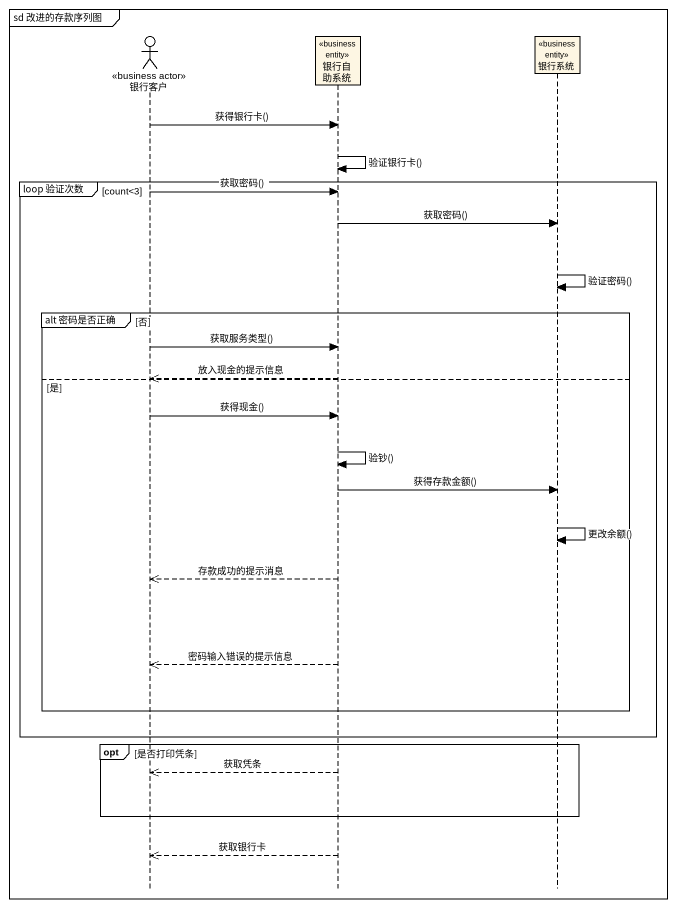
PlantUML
@startuml
mainframe sd 改进的存款序列图
hide footbox
actor 银行客户 <<business actor>>
participant 银行自助系统 <<business entity>>
participant 银行系统 <<business entity>>

银行客户 -> 银行自助系统 : 获得银行卡()
银行自助系统 -> 银行自助系统 : 验证银行卡()
group loop 验证次数 [count<3]
  银行客户 -> 银行自助系统 : 获取密码()
  银行自助系统 -> 银行系统 : 获取密码()
  银行系统 -> 银行系统 : 验证密码()
  group alt 密码是否正确 [否]
    银行客户 -> 银行自助系统 : 获取服务类型()
    银行自助系统 -->> 银行客户 : 放入现金的提示信息
  else 是
    银行客户 -> 银行自助系统 : 获得现金()
    银行自助系统 -> 银行自助系统 : 验钞()
    银行自助系统 -> 银行系统 : 获得存款金额()
    银行系统 -> 银行系统 : 更改余额()
    银行自助系统 -->> 银行客户 : 存款成功的提示消息
    银行自助系统 -->> 银行客户 : 密码输入错误的提示信息
  end
end
opt 是否打印凭条
  银行自助系统 -->> 银行客户 : 获取凭条
end
银行自助系统 -->> 银行客户 : 获取银行卡
@enduml
